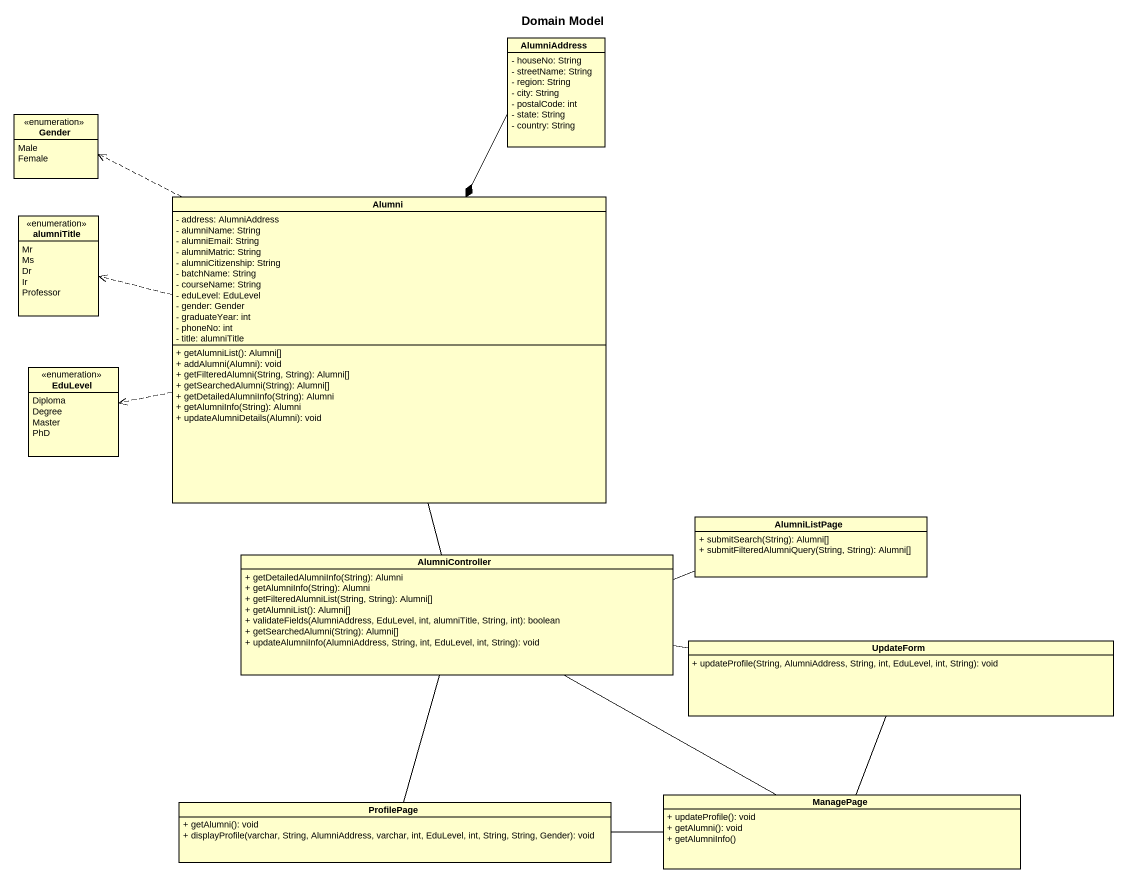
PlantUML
@startuml
title Domain Model
hide circle
hide empty members
skinparam classAttributeIconSize 0
class AlumniAddress {
  - houseNo: String
  - streetName: String
  - region: String
  - city: String
  - postalCode: int
  - state: String
  - country: String
}
enum Gender {
  Male
  Female
}
class Alumni {
  - address: AlumniAddress
  - alumniName: String
  - alumniEmail: String
  - alumniMatric: String
  - alumniCitizenship: String
  - batchName: String
  - courseName: String
  - eduLevel: EduLevel
  - gender: Gender
  - graduateYear: int
  - phoneNo: int
  - title: alumniTitle
  + getAlumniList(): Alumni[]
  + addAlumni(Alumni): void
  + getFilteredAlumni(String, String): Alumni[]
  + getSearchedAlumni(String): Alumni[]
  + getDetailedAlumniInfo(String): Alumni
  + getAlumniInfo(String): Alumni
  + updateAlumniDetails(Alumni): void
}
enum alumniTitle {
  Mr
  Ms
  Dr
  Ir
  Professor
}
enum EduLevel {
  Diploma
  Degree
  Master
  PhD
}
class AlumniListPage {
  + submitSearch(String): Alumni[]
  + submitFilteredAlumniQuery(String, String): Alumni[]
}
class AlumniController {
  + getDetailedAlumniInfo(String): Alumni
  + getAlumniInfo(String): Alumni
  + getFilteredAlumniList(String, String): Alumni[]
  + getAlumniList(): Alumni[]
  + validateFields(AlumniAddress, EduLevel, int, alumniTitle, String, int): boolean
  + getSearchedAlumni(String): Alumni[]
  + updateAlumniInfo(AlumniAddress, String, int, EduLevel, int, String): void
}
class UpdateForm {
  + updateProfile(String, AlumniAddress, String, int, EduLevel, int, String): void
}
class ProfilePage {
  + getAlumni(): void
  + displayProfile(varchar, String, AlumniAddress, varchar, int, EduLevel, int, String, String, Gender): void
}
class ManagePage {
  + updateProfile(): void
  + getAlumni(): void
  + getAlumniInfo()
}
AlumniAddress --* Alumni
Alumni .up.> Gender
Alumni .left.> alumniTitle
Alumni .left.> EduLevel
AlumniController -up- Alumni
AlumniController -right- AlumniListPage
UpdateForm -left- AlumniController
ProfilePage -up- AlumniController
ManagePage -left- AlumniController
ManagePage -up- UpdateForm
ManagePage -left- ProfilePage
@enduml
